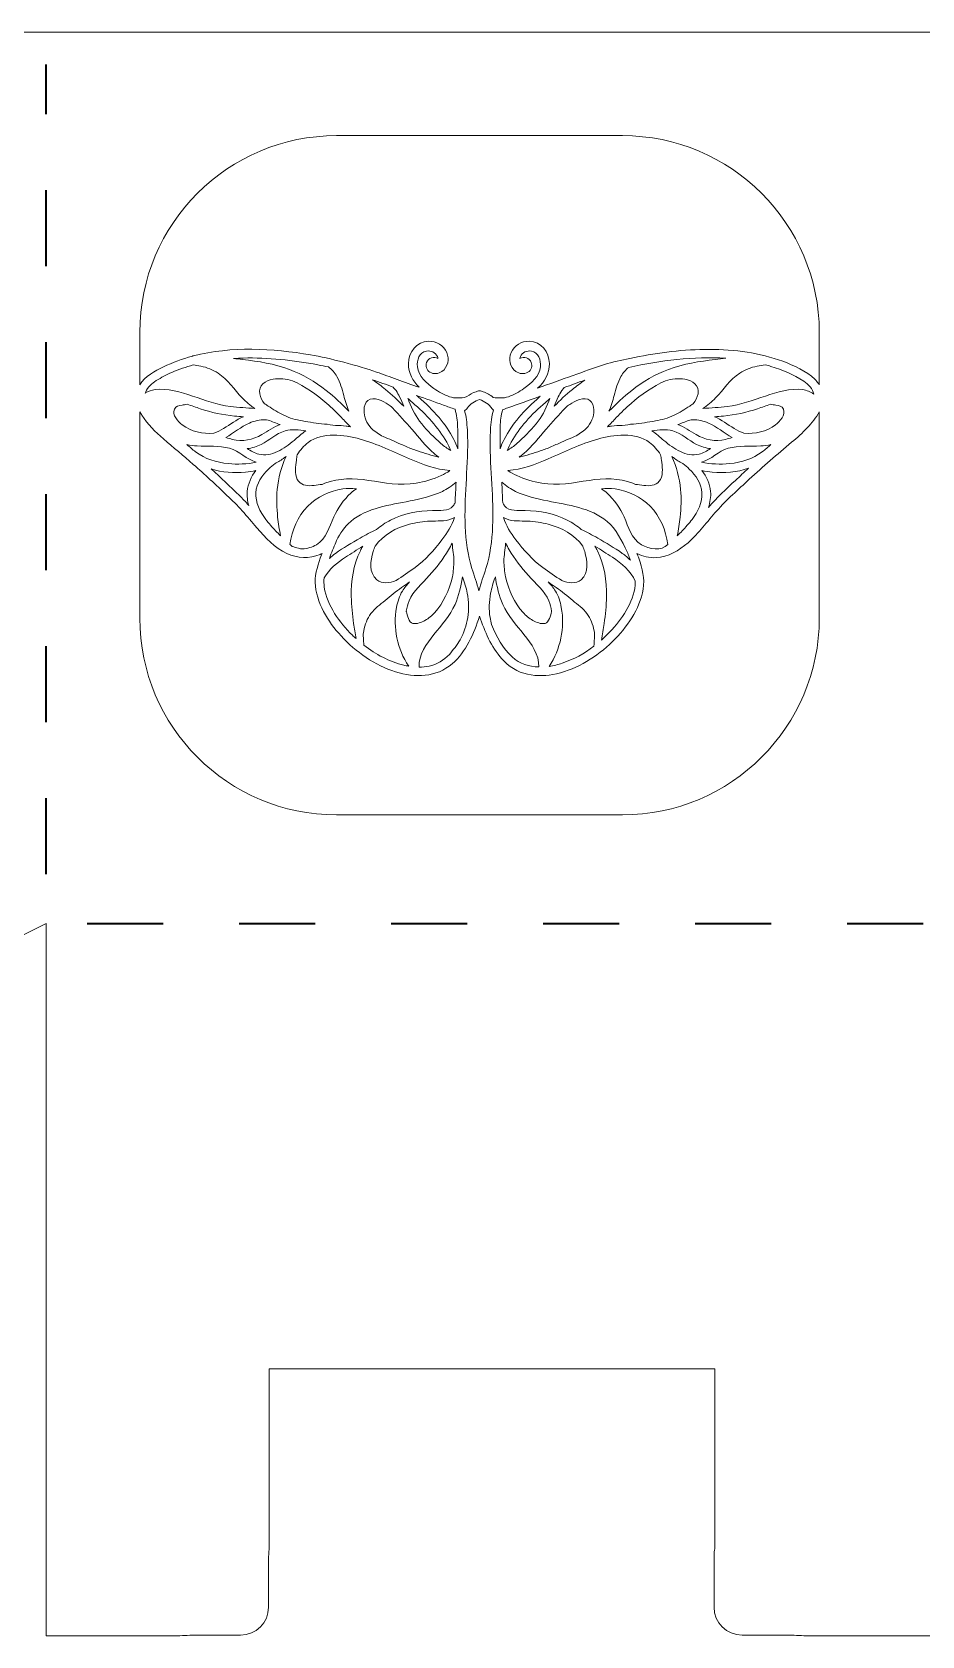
# Model space of a CAD drawing. Extents: x -186 to 798, y -614 to -178.
# Drawn here: x 310.9 to 552.3, y -613.6 to -178.5 of the extents above; entities that cross this region are included whole.
import ezdxf

# ---------------------------------------------------------------- set-up
doc = ezdxf.new("R2010")
doc.units = 0
doc.header["$MEASUREMENT"] = 0
doc.linetypes.add('AI-Linetype-2', pattern=[41.240002, 20.620001, -20.620001])
doc.linetypes.add('AI-Linetype-4', pattern=[41.240002, 20.620001, -20.620001])
doc.layers.add('Layer 1', color=7, linetype='Continuous')

# ---------------------------------------------------------------- blocks, each defined once
blk = doc.blocks.new('block 2')
at = {"layer": 'Layer 1', "lineweight": 0}
for points, knots in [([(322.07, -178.46), (322.07, -178.46), (72.07, -178.46), (72.07, -178.46), (72.07, -178.46), (65.76, -178.46), (65.76, -178.46), (65.76, -178.46), (-166.11, -178.46), (-166.11, -178.46), (-166.11, -178.46), (-166.11, -178.83), (-166.11, -178.83), (-166.11, -178.83), (-167.48, -178.83), (-167.48, -178.83), (-167.48, -178.83), (-168.48, -178.83), (-168.48, -178.83), (-168.48, -178.83), (-185.89, -202.82), (-185.89, -202.82), (-185.89, -202.82), (-185.89, -392.3), (-185.89, -392.3), (-185.89, -392.3), (-168.48, -420.23), (-168.48, -420.23), (-168.48, -420.23), (-168.34, -420.23), (-168.34, -420.23), (-168.34, -420.23), (-167.48, -421.95), (-167.48, -421.95), (-167.48, -421.95), (-158.8, -439.3), (-158.8, -439.3), (-158.8, -439.3), (-107.9, -541.09), (-107.9, -541.09), (-107.9, -541.09), (-107.9, -589.36), (-107.9, -589.36), (-107.9, -589.57), (-107.89, -589.78), (-107.88, -589.99), (-108.03, -590.57), (-108.11, -591.17), (-108.11, -591.8), (-108.11, -591.8), (-108.11, -605.99), (-108.11, -605.99), (-108.11, -610.19), (-104.7, -613.6), (-100.5, -613.6), (-100.5, -613.6), (-86.31, -613.6), (-86.31, -613.6), (-85.89, -613.6), (-85.49, -613.56), (-85.09, -613.49), (-84.64, -613.52), (-84.19, -613.53), (-83.73, -613.53), (-83.73, -613.53), (-11.22, -613.53), (-11.22, -613.53), (-10.81, -613.53), (-10.41, -613.52), (-10.01, -613.5), (-9.63, -613.56), (-9.25, -613.6), (-8.86, -613.6), (-8.86, -613.6), (5.34, -613.6), (5.34, -613.6), (9.54, -613.6), (12.95, -610.19), (12.95, -605.99), (12.95, -605.99), (12.95, -591.8), (12.95, -591.8), (12.95, -591.5), (12.93, -591.22), (12.89, -590.94), (12.93, -590.43), (12.95, -589.93), (12.95, -589.42), (12.95, -589.42), (12.95, -541.09), (12.95, -541.09), (12.95, -541.09), (63.83, -439.3), (63.83, -439.3), (63.83, -439.3), (65.76, -435.43), (65.76, -435.43), (65.76, -435.43), (73.39, -420.18), (73.39, -420.18), (73.39, -420.18), (73.39, -541.09), (73.39, -541.09), (73.39, -541.09), (170.09, -541.09), (170.09, -541.09), (170.36, -541.09), (170.63, -541.08), (170.89, -541.07), (171.38, -541.16), (171.89, -541.22), (172.41, -541.22), (172.41, -541.22), (186.61, -541.22), (186.61, -541.22), (190.81, -541.22), (194.21, -537.81), (194.21, -533.61), (194.21, -533.61), (194.21, -519.42), (194.21, -519.42), (194.21, -519.09), (194.19, -518.77), (194.15, -518.46), (194.18, -517.93), (194.2, -517.4), (194.2, -516.86), (194.2, -516.86), (194.2, -480.6), (194.2, -480.6), (194.2, -480.6), (314.74, -420.33), (314.74, -420.33), (314.74, -420.33), (314.74, -613.53), (314.74, -613.53), (314.74, -613.53), (351, -613.53), (351, -613.53), (351.91, -613.53), (352.8, -613.48), (353.67, -613.39), (353.67, -613.39), (367.45, -613.39), (367.45, -613.39), (371.65, -613.39), (375.06, -609.98), (375.06, -605.78), (375.06, -605.78), (375.06, -592.1), (375.06, -592.1), (375.16, -591.22), (375.21, -590.33), (375.22, -589.42), (375.22, -589.42), (375.22, -541.09), (375.22, -541.09), (375.22, -541.09), (496.07, -541.09), (496.07, -541.09), (496.07, -541.09), (496.07, -589.36), (496.07, -589.36), (496.07, -589.56), (496.08, -589.76), (496.08, -589.96), (495.97, -590.48), (495.9, -591.03), (495.9, -591.58), (495.9, -591.58), (495.9, -605.78), (495.9, -605.78), (495.9, -609.98), (499.31, -613.39), (503.51, -613.39), (503.51, -613.39), (517.6, -613.39), (517.6, -613.39), (518.47, -613.48), (519.35, -613.53), (520.24, -613.53), (520.24, -613.53), (556.53, -613.53), (556.53, -613.53), (556.53, -613.53), (556.53, -420.18), (556.53, -420.18), (556.53, -420.18), (677.35, -480.59), (677.35, -480.59), (677.35, -480.6), (677.36, -516.91), (677.35, -516.92), (677.35, -517.32), (677.36, -517.72), (677.38, -518.12), (677.33, -518.48), (677.3, -518.84), (677.3, -519.2), (677.3, -519.2), (677.3, -533.4), (677.3, -533.4), (677.3, -537.6), (680.7, -541.01), (684.9, -541.01), (684.9, -541.01), (699.1, -541.01), (699.1, -541.01), (699.21, -541.01), (699.31, -541), (699.42, -540.99), (700.11, -541.05), (700.81, -541.09), (701.52, -541.09), (701.52, -541.09), (798.2, -541.09), (798.2, -541.09), (798.2, -541.09), (798.2, -178.46), (798.2, -178.46), (798.2, -178.46), (322.07, -178.46), (322.07, -178.46)], [0, 0, 0, 0, 1, 1, 1, 2, 2, 2, 3, 3, 3, 4, 4, 4, 5, 5, 5, 6, 6, 6, 7, 7, 7, 8, 8, 8, 9, 9, 9, 10, 10, 10, 11, 11, 11, 12, 12, 12, 13, 13, 13, 14, 14, 14, 15, 15, 15, 16, 16, 16, 17, 17, 17, 18, 18, 18, 19, 19, 19, 20, 20, 20, 21, 21, 21, 22, 22, 22, 23, 23, 23, 24, 24, 24, 25, 25, 25, 26, 26, 26, 27, 27, 27, 28, 28, 28, 29, 29, 29, 30, 30, 30, 31, 31, 31, 32, 32, 32, 33, 33, 33, 34, 34, 34, 35, 35, 35, 36, 36, 36, 37, 37, 37, 38, 38, 38, 39, 39, 39, 40, 40, 40, 41, 41, 41, 42, 42, 42, 43, 43, 43, 44, 44, 44, 45, 45, 45, 46, 46, 46, 47, 47, 47, 48, 48, 48, 49, 49, 49, 50, 50, 50, 51, 51, 51, 52, 52, 52, 53, 53, 53, 54, 54, 54, 55, 55, 55, 56, 56, 56, 57, 57, 57, 58, 58, 58, 59, 59, 59, 60, 60, 60, 61, 61, 61, 62, 62, 62, 63, 63, 63, 64, 64, 64, 65, 65, 65, 66, 66, 66, 67, 67, 67, 68, 68, 68, 69, 69, 69, 70, 70, 70, 71, 71, 71, 72, 72, 72, 73, 73, 73, 74, 74, 74, 74]), ([(524.43, -274.17), (523.89, -273.29), (523.16, -272.5), (522.29, -271.82), (519.69, -269.79), (516.44, -268.43), (513.35, -267.37), (510.18, -266.28), (506.91, -265.58), (503.6, -265.13), (496.79, -264.22), (489.87, -264.44), (483.07, -265.29), (479.71, -265.72), (476.37, -266.29), (473.05, -266.99), (470.75, -267.48), (468.39, -267.96), (466.14, -268.67), (463.28, -269.57), (460.47, -270.62), (457.65, -271.62), (454.44, -272.76), (451.24, -273.92), (448.05, -275.07), (449.91, -273.31), (451.3, -271.1), (451.24, -268.41), (451.17, -265.25), (449.09, -262.42), (445.74, -262.35), (443.67, -262.3), (441.68, -263.51), (440.83, -265.41), (440.05, -267.17), (440.51, -269.39), (442.13, -270.52), (443.08, -271.18), (444.4, -271.36), (445.41, -270.74), (446.3, -270.2), (446.69, -269.04), (446.3, -268.07), (445.8, -266.8), (444.32, -266.36), (443.23, -267.04), (443.24, -266.84), (443.29, -266.65), (443.37, -266.48), (443.87, -265.35), (445.17, -264.8), (446.35, -265.01), (448.33, -265.35), (448.97, -267.49), (448.8, -269.25), (448.55, -271.84), (446.3, -273.75), (444.31, -275.17), (443.03, -276.09), (441.6, -276.89), (440.11, -277.39), (439.41, -277.63), (438.67, -277.73), (437.94, -277.73), (437.36, -277.72), (436.62, -277.71), (436, -277.56), (435.18, -276.89), (434.24, -276.36), (433.23, -276.02), (432.95, -275.93), (432.66, -275.85), (432.36, -275.78), (432.34, -275.78), (432.31, -275.77), (432.29, -275.77), (432.26, -275.77), (432.24, -275.78), (432.21, -275.78), (431.92, -275.85), (431.63, -275.93), (431.35, -276.02), (430.44, -276.32), (429.61, -276.77), (428.86, -277.34), (428.84, -277.35), (428.83, -277.35), (428.81, -277.36), (428.12, -277.69), (427.05, -277.72), (426.29, -277.73), (425.56, -277.73), (424.82, -277.63), (424.12, -277.39), (422.63, -276.89), (421.2, -276.09), (419.92, -275.17), (417.93, -273.75), (415.68, -271.84), (415.43, -269.25), (415.26, -267.49), (415.9, -265.35), (417.88, -265.01), (419.06, -264.8), (420.36, -265.35), (420.86, -266.48), (420.94, -266.65), (420.99, -266.84), (421, -267.04), (419.91, -266.36), (418.43, -266.8), (417.93, -268.07), (417.54, -269.04), (417.93, -270.2), (418.82, -270.74), (419.83, -271.36), (421.16, -271.18), (422.1, -270.52), (423.72, -269.39), (424.18, -267.17), (423.4, -265.41), (422.55, -263.51), (420.56, -262.3), (418.49, -262.35), (415.14, -262.42), (413.06, -265.25), (412.99, -268.41), (412.94, -270.99), (414.2, -273.12), (415.95, -274.84), (413.93, -274.12), (411.92, -273.4), (409.9, -272.68), (408.04, -272.01), (406.18, -271.35), (404.32, -270.69), (399.52, -269), (391.49, -266.87), (386.47, -266.02), (376.14, -264.28), (364.97, -263.63), (354.69, -266.32), (354.67, -266.32), (354.64, -266.32), (354.62, -266.32), (354.53, -266.31), (354.45, -266.35), (354.39, -266.4), (351.7, -267.12), (349.08, -268.07), (346.55, -269.29), (344.18, -270.44), (341.58, -271.84), (340.14, -274.13), (340.14, -274.13), (340.14, -259.94), (340.14, -259.94), (340.14, -230.46), (364.04, -206.56), (393.52, -206.56), (393.52, -206.56), (471.05, -206.56), (471.05, -206.56), (500.53, -206.56), (524.43, -230.46), (524.43, -259.94), (524.43, -259.94), (524.43, -274.17), (524.43, -274.17)], [0, 0, 0, 0, 1, 1, 1, 2, 2, 2, 3, 3, 3, 4, 4, 4, 5, 5, 5, 6, 6, 6, 7, 7, 7, 8, 8, 8, 9, 9, 9, 10, 10, 10, 11, 11, 11, 12, 12, 12, 13, 13, 13, 14, 14, 14, 15, 15, 15, 16, 16, 16, 17, 17, 17, 18, 18, 18, 19, 19, 19, 20, 20, 20, 21, 21, 21, 22, 22, 22, 23, 23, 23, 24, 24, 24, 25, 25, 25, 26, 26, 26, 27, 27, 27, 28, 28, 28, 29, 29, 29, 30, 30, 30, 31, 31, 31, 32, 32, 32, 33, 33, 33, 34, 34, 34, 35, 35, 35, 36, 36, 36, 37, 37, 37, 38, 38, 38, 39, 39, 39, 40, 40, 40, 41, 41, 41, 42, 42, 42, 43, 43, 43, 44, 44, 44, 45, 45, 45, 46, 46, 46, 47, 47, 47, 48, 48, 48, 49, 49, 49, 50, 50, 50, 51, 51, 51, 52, 52, 52, 53, 53, 53, 54, 54, 54, 55, 55, 55, 56, 56, 56, 56]), ([(367.92, -277.72), (368.96, -278.8), (370.13, -279.75), (371.37, -280.62), (369.18, -280.37), (366.94, -280.33), (364.74, -280.04), (361.14, -279.56), (357.83, -278.35), (354.4, -277.21), (351.28, -276.17), (347.62, -274.99), (344.29, -275.47), (343.38, -275.6), (342.42, -275.94), (341.59, -276.46), (341.63, -276.32), (341.67, -276.19), (341.73, -276.06), (342.27, -274.75), (343.44, -273.77), (344.6, -273.03), (345.95, -272.16), (347.4, -271.43), (348.86, -270.78), (350.72, -269.96), (352.64, -269.29), (354.6, -268.76), (355.3, -268.84), (356, -268.95), (356.68, -269.09), (358.39, -269.44), (359.89, -270.08), (361.36, -271), (364.08, -272.69), (365.75, -275.45), (367.92, -277.72)], [0, 0, 0, 0, 1, 1, 1, 2, 2, 2, 3, 3, 3, 4, 4, 4, 5, 5, 5, 6, 6, 6, 7, 7, 7, 8, 8, 8, 9, 9, 9, 10, 10, 10, 11, 11, 11, 12, 12, 12, 12]), ([(390.68, -275.66), (387.65, -273.31), (384.31, -271.33), (380.71, -269.98), (376.64, -268.46), (372.31, -267.8), (368.01, -267.29), (367.2, -267.19), (366.4, -267.1), (365.59, -267.02), (366.44, -266.96), (367.3, -266.93), (368.15, -266.9), (374.94, -266.73), (381.74, -267.46), (388.4, -268.74), (389.36, -268.92), (390.32, -269.11), (391.28, -269.32), (392.24, -269.99), (393.01, -270.82), (393.61, -271.92), (394.5, -273.55), (395, -275.29), (395.45, -277.07), (395.84, -278.56), (396.26, -279.98), (396.84, -281.33), (394.89, -279.33), (392.91, -277.39), (390.68, -275.66)], [0, 0, 0, 0, 1, 1, 1, 2, 2, 2, 3, 3, 3, 4, 4, 4, 5, 5, 5, 6, 6, 6, 7, 7, 7, 8, 8, 8, 9, 9, 9, 10, 10, 10, 10]), ([(496.22, -267.29), (491.92, -267.8), (487.59, -268.46), (483.52, -269.98), (479.92, -271.33), (476.58, -273.31), (473.56, -275.66), (471.33, -277.39), (469.34, -279.33), (467.39, -281.33), (467.97, -279.98), (468.4, -278.56), (468.78, -277.07), (469.24, -275.29), (469.73, -273.55), (470.62, -271.92), (471.19, -270.88), (471.9, -270.09), (472.78, -269.43), (481.29, -267.55), (490.31, -266.35), (499.11, -266.97), (498.15, -267.07), (497.18, -267.17), (496.22, -267.29)], [0, 0, 0, 0, 1, 1, 1, 2, 2, 2, 3, 3, 3, 4, 4, 4, 5, 5, 5, 6, 6, 6, 7, 7, 7, 8, 8, 8, 8]), ([(509.83, -277.21), (506.4, -278.35), (503.09, -279.56), (499.49, -280.04), (497.29, -280.33), (495.06, -280.37), (492.86, -280.62), (494.1, -279.75), (495.28, -278.8), (496.31, -277.72), (498.48, -275.45), (500.15, -272.69), (502.87, -271), (504.34, -270.08), (505.84, -269.44), (507.55, -269.09), (508.29, -268.94), (509.06, -268.82), (509.82, -268.73), (510.31, -268.87), (510.8, -269.01), (511.29, -269.15), (514.38, -270.1), (517.51, -271.37), (520.21, -273.18), (521.58, -274.1), (522.63, -275.27), (522.98, -276.68), (522.08, -276.04), (520.98, -275.62), (519.94, -275.47), (516.61, -274.99), (512.96, -276.17), (509.83, -277.21)], [0, 0, 0, 0, 1, 1, 1, 2, 2, 2, 3, 3, 3, 4, 4, 4, 5, 5, 5, 6, 6, 6, 7, 7, 7, 8, 8, 8, 9, 9, 9, 10, 10, 10, 11, 11, 11, 11]), ([(396.11, -285.37), (395.18, -285.25), (394.25, -285.19), (393.31, -285.19), (393.29, -285.19), (393.27, -285.18), (393.25, -285.18), (392.24, -285.03), (391.23, -284.9), (390.21, -284.79), (388.21, -284.57), (386.21, -284.33), (384.24, -283.96), (382.5, -283.64), (380.8, -283.19), (379.19, -282.42), (377.71, -281.71), (376.32, -280.81), (374.94, -279.92), (374.62, -279.71), (374.3, -279.5), (373.98, -279.29), (373.37, -278.48), (372.88, -277.61), (372.68, -276.63), (372.19, -274.28), (374.2, -272.91), (376.28, -272.62), (378.01, -272.37), (379.85, -272.57), (381.55, -273.06), (384.95, -274.58), (388.07, -276.75), (390.86, -279.2), (392.25, -280.42), (393.58, -281.71), (394.85, -283.04), (395.65, -283.87), (396.43, -284.73), (397.25, -285.54), (396.87, -285.47), (396.49, -285.41), (396.11, -285.37)], [0, 0, 0, 0, 1, 1, 1, 2, 2, 2, 3, 3, 3, 4, 4, 4, 5, 5, 5, 6, 6, 6, 7, 7, 7, 8, 8, 8, 9, 9, 9, 10, 10, 10, 11, 11, 11, 12, 12, 12, 13, 13, 13, 14, 14, 14, 14]), ([(403.2, -272.77), (405.09, -273.44), (406.99, -274.11), (408.87, -274.78), (409.11, -275.11), (409.41, -275.41), (409.64, -275.73), (410.01, -276.27), (410.32, -276.85), (410.6, -277.43), (411.01, -278.27), (411.35, -279.13), (411.71, -279.98), (410.15, -278.36), (408.53, -276.81), (406.77, -275.4), (405.64, -274.49), (404.45, -273.6), (403.2, -272.77)], [0, 0, 0, 0, 1, 1, 1, 2, 2, 2, 3, 3, 3, 4, 4, 4, 5, 5, 5, 6, 6, 6, 6]), ([(452.53, -279.98), (452.88, -279.13), (453.22, -278.27), (453.63, -277.43), (453.91, -276.85), (454.22, -276.27), (454.59, -275.73), (454.79, -275.45), (455.04, -275.19), (455.26, -274.91), (457.12, -274.23), (458.97, -273.55), (460.84, -272.9), (459.66, -273.69), (458.54, -274.54), (457.46, -275.4), (455.7, -276.81), (454.08, -278.36), (452.53, -279.98)], [0, 0, 0, 0, 1, 1, 1, 2, 2, 2, 3, 3, 3, 4, 4, 4, 5, 5, 5, 6, 6, 6, 6]), ([(469.38, -283.04), (470.66, -281.71), (471.98, -280.42), (473.37, -279.2), (476.16, -276.75), (479.29, -274.58), (482.68, -273.06), (484.38, -272.57), (486.22, -272.37), (487.95, -272.62), (490.03, -272.91), (492.04, -274.28), (491.55, -276.63), (491.35, -277.61), (490.86, -278.48), (490.25, -279.29), (489.93, -279.5), (489.61, -279.71), (489.29, -279.92), (487.91, -280.81), (486.52, -281.71), (485.04, -282.42), (483.43, -283.19), (481.73, -283.64), (479.99, -283.96), (478.02, -284.33), (476.02, -284.57), (474.02, -284.79), (473, -284.9), (471.99, -285.03), (470.98, -285.18), (470.96, -285.18), (470.94, -285.19), (470.92, -285.19), (469.98, -285.19), (469.05, -285.25), (468.12, -285.37), (467.74, -285.41), (467.36, -285.47), (466.98, -285.54), (467.8, -284.73), (468.58, -283.87), (469.38, -283.04)], [0, 0, 0, 0, 1, 1, 1, 2, 2, 2, 3, 3, 3, 4, 4, 4, 5, 5, 5, 6, 6, 6, 7, 7, 7, 8, 8, 8, 9, 9, 9, 10, 10, 10, 11, 11, 11, 12, 12, 12, 13, 13, 13, 14, 14, 14, 14]), ([(407.48, -279.46), (407.88, -279.74), (408.27, -280.05), (408.65, -280.38), (410.47, -282.27), (412.2, -284.24), (413.89, -286.19), (415.84, -288.42), (417.69, -290.91), (419.96, -292.83), (420.36, -293.17), (420.78, -293.49), (421.22, -293.78), (419.26, -293.36), (417.36, -292.69), (415.46, -292.06), (414.96, -291.9), (414.45, -291.73), (413.93, -291.55), (412.9, -291.13), (411.87, -290.68), (410.84, -290.22), (409.29, -289.53), (407.73, -288.84), (406.15, -288.2), (405.03, -287.56), (403.97, -286.85), (403, -286.03), (402.98, -286.01), (402.95, -285.98), (402.92, -285.95), (402.31, -285.28), (401.81, -284.52), (401.45, -283.68), (400.82, -282.22), (400.57, -279.53), (402, -278.41), (403.49, -277.24), (406.19, -278.56), (407.48, -279.46)], [0, 0, 0, 0, 1, 1, 1, 2, 2, 2, 3, 3, 3, 4, 4, 4, 5, 5, 5, 6, 6, 6, 7, 7, 7, 8, 8, 8, 9, 9, 9, 10, 10, 10, 11, 11, 11, 12, 12, 12, 13, 13, 13, 13]), ([(419.34, -284.1), (420.85, -285.83), (422.25, -287.71), (423.37, -289.72), (423.78, -290.46), (424.13, -291.22), (424.48, -291.99), (423.53, -291.46), (422.65, -290.81), (421.82, -290.08), (419.98, -288.45), (418.17, -286.68), (416.6, -284.78), (415.03, -282.89), (414.05, -280.82), (413.13, -278.56), (413.04, -278.35), (412.95, -278.13), (412.86, -277.91), (413.26, -278.25), (413.67, -278.59), (414.07, -278.94), (415.93, -280.54), (417.73, -282.23), (419.34, -284.1)], [0, 0, 0, 0, 1, 1, 1, 2, 2, 2, 3, 3, 3, 4, 4, 4, 5, 5, 5, 6, 6, 6, 7, 7, 7, 8, 8, 8, 8]), ([(426.37, -291.49), (426.07, -290.62), (425.68, -289.78), (425.27, -288.96), (424.19, -286.83), (422.85, -284.85), (421.3, -283.04), (419.59, -281.02), (417.67, -279.18), (415.68, -277.44), (415.53, -277.31), (415.38, -277.19), (415.23, -277.06), (417.65, -277.93), (420.08, -278.79), (422.5, -279.66), (423.56, -280.04), (424.61, -280.42), (425.67, -280.79), (426.04, -282.36), (426.31, -283.86), (426.35, -285.52), (426.39, -287.51), (426.42, -289.5), (426.37, -291.49)], [0, 0, 0, 0, 1, 1, 1, 2, 2, 2, 3, 3, 3, 4, 4, 4, 5, 5, 5, 6, 6, 6, 7, 7, 7, 8, 8, 8, 8]), ([(435.61, -301.09), (436.03, -308.74), (436.31, -316.59), (434.03, -323.99), (433.4, -326.01), (432.66, -327.98), (432.12, -330.01), (431.57, -327.98), (430.83, -326.01), (430.21, -323.99), (427.92, -316.59), (428.2, -308.74), (428.62, -301.09), (428.84, -297.15), (429.1, -293.19), (429.07, -289.24), (429.05, -287.35), (428.97, -285.47), (428.73, -283.6), (428.63, -282.82), (428.49, -281.99), (428.23, -281.23), (428.51, -281.05), (428.73, -280.77), (428.99, -280.43), (429.82, -279.33), (430.98, -278.58), (432.29, -278.18), (433.68, -278.61), (434.86, -279.44), (435.73, -280.64), (435.84, -280.79), (435.95, -280.92), (436.07, -281.03), (435.76, -281.85), (435.61, -282.75), (435.5, -283.6), (435.26, -285.47), (435.18, -287.35), (435.16, -289.24), (435.13, -293.19), (435.39, -297.15), (435.61, -301.09)], [0, 0, 0, 0, 1, 1, 1, 2, 2, 2, 3, 3, 3, 4, 4, 4, 5, 5, 5, 6, 6, 6, 7, 7, 7, 8, 8, 8, 9, 9, 9, 10, 10, 10, 11, 11, 11, 12, 12, 12, 13, 13, 13, 14, 14, 14, 14]), ([(448.55, -277.44), (446.56, -279.18), (444.64, -281.02), (442.93, -283.04), (441.38, -284.85), (440.05, -286.83), (438.97, -288.96), (438.55, -289.78), (438.17, -290.62), (437.86, -291.49), (437.81, -289.5), (437.84, -287.51), (437.89, -285.52), (437.92, -283.91), (438.17, -282.45), (438.52, -280.95), (439.01, -280.77), (439.51, -280.58), (439.99, -280.4), (442.92, -279.36), (445.84, -278.31), (448.76, -277.27), (448.69, -277.33), (448.62, -277.38), (448.55, -277.44)], [0, 0, 0, 0, 1, 1, 1, 2, 2, 2, 3, 3, 3, 4, 4, 4, 5, 5, 5, 6, 6, 6, 7, 7, 7, 8, 8, 8, 8]), ([(451.1, -278.56), (450.18, -280.82), (449.2, -282.89), (447.63, -284.78), (446.06, -286.68), (444.26, -288.45), (442.41, -290.08), (441.58, -290.81), (440.7, -291.46), (439.75, -291.99), (440.1, -291.22), (440.45, -290.46), (440.86, -289.72), (441.98, -287.71), (443.38, -285.83), (444.89, -284.1), (446.5, -282.23), (448.3, -280.54), (450.17, -278.94), (450.57, -278.59), (450.97, -278.25), (451.37, -277.91), (451.28, -278.13), (451.19, -278.35), (451.1, -278.56)], [0, 0, 0, 0, 1, 1, 1, 2, 2, 2, 3, 3, 3, 4, 4, 4, 5, 5, 5, 6, 6, 6, 7, 7, 7, 8, 8, 8, 8]), ([(455.58, -280.38), (455.96, -280.05), (456.35, -279.74), (456.75, -279.46), (458.05, -278.56), (460.74, -277.24), (462.23, -278.41), (463.66, -279.53), (463.41, -282.22), (462.78, -283.68), (462.42, -284.52), (461.92, -285.28), (461.31, -285.95), (461.28, -285.98), (461.26, -286.01), (461.23, -286.03), (460.26, -286.85), (459.2, -287.56), (458.08, -288.2), (456.5, -288.84), (454.94, -289.53), (453.39, -290.22), (452.36, -290.68), (451.33, -291.13), (450.3, -291.55), (449.79, -291.73), (449.28, -291.9), (448.77, -292.06), (446.87, -292.69), (444.97, -293.36), (443.01, -293.78), (443.45, -293.49), (443.87, -293.17), (444.27, -292.83), (446.54, -290.91), (448.39, -288.42), (450.34, -286.19), (452.04, -284.24), (453.76, -282.27), (455.58, -280.38)], [0, 0, 0, 0, 1, 1, 1, 2, 2, 2, 3, 3, 3, 4, 4, 4, 5, 5, 5, 6, 6, 6, 7, 7, 7, 8, 8, 8, 9, 9, 9, 10, 10, 10, 11, 11, 11, 12, 12, 12, 13, 13, 13, 13]), ([(524.43, -337.46), (524.43, -366.95), (500.53, -390.85), (471.05, -390.85), (471.05, -390.85), (393.52, -390.85), (393.52, -390.85), (364.04, -390.85), (340.14, -366.95), (340.14, -337.46), (340.14, -337.46), (340.14, -281.48), (340.14, -281.48), (340.15, -281.48), (340.16, -281.49), (340.17, -281.49), (340.34, -281.81), (340.52, -282.13), (340.71, -282.43), (342.26, -284.87), (344.39, -286.91), (346.55, -288.8), (349.22, -291.15), (351.97, -293.4), (354.64, -295.75), (357.74, -298.48), (360.8, -301.28), (363.78, -304.15), (365.2, -305.52), (366.62, -306.88), (367.94, -308.35), (369.29, -309.84), (370.56, -311.41), (371.87, -312.94), (374.19, -315.64), (376.73, -318.37), (380.02, -319.89), (382.9, -321.22), (386.07, -321.48), (389.02, -320.17), (389.21, -320.09), (389.39, -320), (389.58, -319.9), (389.53, -320.03), (389.48, -320.16), (389.43, -320.29), (388.56, -322.63), (387.6, -325.26), (387.7, -327.79), (387.93, -333.26), (391.17, -338.38), (394.76, -342.3), (398.75, -346.65), (403.88, -350.24), (409.53, -352.03), (414.73, -353.67), (420.56, -353.56), (424.86, -349.85), (428.65, -346.57), (430.72, -341.72), (432.29, -336.94), (433.68, -341.1), (435.42, -345.21), (438.34, -348.48), (440.18, -350.54), (442.56, -352.11), (445.27, -352.7), (447.88, -353.27), (450.58, -353.12), (453.17, -352.54), (458.9, -351.24), (464.16, -347.87), (468.34, -343.82), (472.24, -340.03), (475.76, -335.09), (476.66, -329.61), (477.14, -326.7), (476.44, -323.98), (475.48, -321.23), (475.33, -320.78), (475.16, -320.33), (474.99, -319.88), (476.57, -320.7), (478.32, -321.16), (480.18, -321.05), (483.47, -320.85), (486.41, -319.13), (488.84, -317), (491.76, -314.43), (494.04, -311.22), (496.63, -308.35), (499.37, -305.32), (502.43, -302.55), (505.44, -299.79), (509.19, -296.35), (513.03, -293.02), (516.93, -289.76), (518.43, -288.5), (519.87, -287.19), (521.21, -285.77), (522.39, -284.51), (523.6, -283.07), (524.43, -281.48), (524.43, -281.48), (524.43, -337.46), (524.43, -337.46)], [0, 0, 0, 0, 1, 1, 1, 2, 2, 2, 3, 3, 3, 4, 4, 4, 5, 5, 5, 6, 6, 6, 7, 7, 7, 8, 8, 8, 9, 9, 9, 10, 10, 10, 11, 11, 11, 12, 12, 12, 13, 13, 13, 14, 14, 14, 15, 15, 15, 16, 16, 16, 17, 17, 17, 18, 18, 18, 19, 19, 19, 20, 20, 20, 21, 21, 21, 22, 22, 22, 23, 23, 23, 24, 24, 24, 25, 25, 25, 26, 26, 26, 27, 27, 27, 28, 28, 28, 29, 29, 29, 30, 30, 30, 31, 31, 31, 32, 32, 32, 33, 33, 33, 34, 34, 34, 35, 35, 35, 35]), ([(362.88, -285.99), (362.02, -286.51), (361.14, -286.93), (360.23, -287.26), (357.22, -287.57), (354.09, -286.88), (351.67, -285), (350.48, -284.08), (348.83, -282.39), (349.53, -280.74), (349.89, -279.87), (350.78, -279.78), (351.6, -279.67), (352.05, -279.61), (352.53, -279.51), (353.01, -279.44), (354.19, -279.82), (355.36, -280.23), (356.53, -280.63), (359.55, -281.68), (362.63, -282.32), (365.82, -282.62), (366.61, -282.69), (367.42, -282.76), (368.22, -282.8), (366.35, -283.68), (364.66, -284.93), (362.88, -285.99)], [0, 0, 0, 0, 1, 1, 1, 2, 2, 2, 3, 3, 3, 4, 4, 4, 5, 5, 5, 6, 6, 6, 7, 7, 7, 8, 8, 8, 9, 9, 9, 9]), ([(504, -287.26), (503.09, -286.93), (502.21, -286.51), (501.35, -285.99), (499.57, -284.93), (497.88, -283.68), (496.01, -282.8), (496.82, -282.76), (497.62, -282.69), (498.41, -282.62), (501.6, -282.32), (504.68, -281.68), (507.7, -280.63), (508.87, -280.23), (510.04, -279.82), (511.22, -279.44), (511.7, -279.51), (512.18, -279.61), (512.63, -279.67), (513.45, -279.78), (514.34, -279.87), (514.7, -280.74), (515.4, -282.39), (513.75, -284.08), (512.56, -285), (510.14, -286.88), (507.01, -287.57), (504, -287.26)], [0, 0, 0, 0, 1, 1, 1, 2, 2, 2, 3, 3, 3, 4, 4, 4, 5, 5, 5, 6, 6, 6, 7, 7, 7, 8, 8, 8, 9, 9, 9, 9]), ([(369.88, -284.53), (371.21, -283.93), (372.64, -283.65), (374.1, -283.65), (374.39, -283.65), (374.67, -283.67), (374.95, -283.71), (376.03, -284.1), (377.1, -284.58), (378.19, -284.96), (376.43, -285.58), (374.9, -286.63), (373.24, -287.63), (370.76, -289.11), (368.03, -289.65), (365.21, -288.97), (364.66, -288.83), (364.06, -288.65), (363.44, -288.46), (365.63, -287.22), (367.58, -285.56), (369.88, -284.53)], [0, 0, 0, 0, 1, 1, 1, 2, 2, 2, 3, 3, 3, 4, 4, 4, 5, 5, 5, 6, 6, 6, 7, 7, 7, 7]), ([(377.47, -292.29), (375.89, -293), (374.12, -293.43), (372.4, -292.98), (371.28, -292.68), (370.26, -292.09), (369.26, -291.48), (370.59, -291.31), (371.88, -290.92), (373.07, -290.34), (375.3, -289.23), (377.08, -287.38), (379.52, -286.68), (381.47, -286.12), (383.31, -286.3), (385.18, -286.68), (384.03, -287.39), (383.02, -288.38), (381.99, -289.22), (380.59, -290.37), (379.15, -291.55), (377.47, -292.29)], [0, 0, 0, 0, 1, 1, 1, 2, 2, 2, 3, 3, 3, 4, 4, 4, 5, 5, 5, 6, 6, 6, 7, 7, 7, 7]), ([(413.33, -294.27), (416.79, -295.73), (420.49, -297.12), (424.27, -297.43), (423.51, -297.97), (422.68, -298.41), (421.84, -298.8), (419.69, -299.79), (417.43, -300.45), (415.09, -300.84), (410.74, -301.56), (406.51, -300.74), (402.21, -300.08), (398.17, -299.45), (394.22, -299.41), (390.35, -300.88), (390.11, -300.97), (389.86, -301.07), (389.62, -301.17), (389.44, -301.19), (389.26, -301.21), (389.08, -301.23), (388.34, -301.32), (387.59, -301.46), (386.84, -301.51), (385.25, -301.61), (383.65, -301.36), (382.86, -299.81), (382.04, -298.21), (382.41, -296.28), (382.62, -294.58), (382.68, -294.09), (382.74, -293.6), (382.84, -293.11), (383.65, -291.86), (384.63, -290.73), (385.81, -289.82), (389.66, -286.87), (395.56, -287.67), (399.9, -288.88), (404.57, -290.18), (408.89, -292.39), (413.33, -294.27)], [0, 0, 0, 0, 1, 1, 1, 2, 2, 2, 3, 3, 3, 4, 4, 4, 5, 5, 5, 6, 6, 6, 7, 7, 7, 8, 8, 8, 9, 9, 9, 10, 10, 10, 11, 11, 11, 12, 12, 12, 13, 13, 13, 14, 14, 14, 14]), ([(478.42, -289.82), (479.6, -290.73), (480.58, -291.86), (481.4, -293.11), (481.49, -293.6), (481.55, -294.09), (481.61, -294.58), (481.82, -296.28), (482.19, -298.21), (481.37, -299.81), (480.58, -301.36), (478.98, -301.61), (477.39, -301.51), (476.64, -301.46), (475.9, -301.32), (475.15, -301.23), (474.97, -301.21), (474.79, -301.19), (474.61, -301.17), (474.37, -301.07), (474.13, -300.97), (473.88, -300.88), (470.01, -299.41), (466.06, -299.45), (462.02, -300.08), (457.72, -300.74), (453.49, -301.56), (449.14, -300.84), (446.8, -300.45), (444.54, -299.79), (442.39, -298.8), (441.55, -298.41), (440.72, -297.97), (439.97, -297.43), (443.74, -297.12), (447.44, -295.73), (450.9, -294.27), (455.34, -292.39), (459.66, -290.18), (464.33, -288.88), (468.68, -287.67), (474.57, -286.87), (478.42, -289.82)], [0, 0, 0, 0, 1, 1, 1, 2, 2, 2, 3, 3, 3, 4, 4, 4, 5, 5, 5, 6, 6, 6, 7, 7, 7, 8, 8, 8, 9, 9, 9, 10, 10, 10, 11, 11, 11, 12, 12, 12, 13, 13, 13, 14, 14, 14, 14]), ([(482.24, -289.22), (481.21, -288.38), (480.2, -287.39), (479.05, -286.68), (480.92, -286.3), (482.76, -286.12), (484.71, -286.68), (487.15, -287.38), (488.93, -289.23), (491.16, -290.34), (492.35, -290.92), (493.64, -291.31), (494.97, -291.48), (493.97, -292.09), (492.95, -292.68), (491.83, -292.98), (490.11, -293.43), (488.34, -293), (486.76, -292.29), (485.09, -291.55), (483.64, -290.37), (482.24, -289.22)], [0, 0, 0, 0, 1, 1, 1, 2, 2, 2, 3, 3, 3, 4, 4, 4, 5, 5, 5, 6, 6, 6, 7, 7, 7, 7]), ([(486.04, -284.96), (487.13, -284.58), (488.2, -284.1), (489.29, -283.71), (489.56, -283.67), (489.84, -283.65), (490.13, -283.65), (491.59, -283.65), (493.02, -283.93), (494.35, -284.53), (496.65, -285.56), (498.6, -287.22), (500.79, -288.46), (500.17, -288.65), (499.57, -288.83), (499.02, -288.97), (496.2, -289.65), (493.47, -289.11), (491, -287.63), (489.33, -286.63), (487.81, -285.58), (486.04, -284.96)], [0, 0, 0, 0, 1, 1, 1, 2, 2, 2, 3, 3, 3, 4, 4, 4, 5, 5, 5, 6, 6, 6, 7, 7, 7, 7]), ([(364.09, -295.53), (360.84, -295.19), (357.9, -294.29), (355.26, -292.33), (354.44, -291.72), (353.68, -291.03), (352.91, -290.36), (353.83, -290.56), (354.77, -290.69), (355.68, -290.75), (358.61, -290.94), (361.64, -290.56), (364.5, -291.39), (367.15, -292.16), (369.07, -294.4), (371.74, -295.16), (369.24, -295.67), (366.66, -295.79), (364.09, -295.53)], [0, 0, 0, 0, 1, 1, 1, 2, 2, 2, 3, 3, 3, 4, 4, 4, 5, 5, 5, 6, 6, 6, 6]), ([(500.14, -295.53), (497.57, -295.79), (494.99, -295.67), (492.49, -295.16), (495.16, -294.4), (497.08, -292.16), (499.73, -291.39), (502.59, -290.56), (505.62, -290.94), (508.55, -290.75), (509.46, -290.69), (510.4, -290.56), (511.32, -290.36), (510.55, -291.03), (509.79, -291.72), (508.97, -292.33), (506.33, -294.29), (503.39, -295.19), (500.14, -295.53)], [0, 0, 0, 0, 1, 1, 1, 2, 2, 2, 3, 3, 3, 4, 4, 4, 5, 5, 5, 6, 6, 6, 6]), ([(377.53, -310.07), (377.7, -311.76), (378.02, -313.44), (378.3, -315.13), (377.86, -314.66), (377.39, -314.23), (376.98, -313.79), (376.06, -312.8), (375.15, -311.77), (374.32, -310.7), (372.72, -308.65), (371.45, -306.08), (371.62, -303.42), (371.79, -300.91), (373.26, -298.69), (375.05, -297), (375.61, -296.48), (376.21, -295.99), (376.83, -295.54), (377.72, -295.07), (378.57, -294.53), (379.37, -293.91), (379.52, -293.83), (379.67, -293.74), (379.82, -293.65), (378.46, -296.41), (377.7, -299.47), (377.41, -302.54), (377.18, -305.05), (377.27, -307.57), (377.53, -310.07)], [0, 0, 0, 0, 1, 1, 1, 2, 2, 2, 3, 3, 3, 4, 4, 4, 5, 5, 5, 6, 6, 6, 7, 7, 7, 8, 8, 8, 9, 9, 9, 10, 10, 10, 10]), ([(486.82, -302.54), (486.53, -299.47), (485.78, -296.41), (484.41, -293.65), (484.57, -293.74), (484.72, -293.83), (484.87, -293.91), (485.66, -294.53), (486.51, -295.07), (487.4, -295.54), (488.02, -295.99), (488.62, -296.48), (489.18, -297), (490.97, -298.69), (492.44, -300.91), (492.61, -303.42), (492.78, -306.08), (491.51, -308.65), (489.92, -310.7), (489.09, -311.77), (488.17, -312.8), (487.25, -313.79), (486.84, -314.23), (486.37, -314.66), (485.93, -315.13), (486.21, -313.44), (486.54, -311.76), (486.71, -310.07), (486.96, -307.57), (487.05, -305.05), (486.82, -302.54)], [0, 0, 0, 0, 1, 1, 1, 2, 2, 2, 3, 3, 3, 4, 4, 4, 5, 5, 5, 6, 6, 6, 7, 7, 7, 8, 8, 8, 9, 9, 9, 10, 10, 10, 10]), ([(369.7, -306.88), (368.88, -305.95), (368.03, -305.04), (367.14, -304.16), (364.65, -301.71), (362.1, -299.33), (359.51, -296.98), (362.49, -297.92), (365.77, -298.11), (368.81, -297.83), (369.75, -297.75), (370.69, -297.6), (371.62, -297.41), (370.34, -299.05), (369.45, -301.01), (369.28, -303.1), (369.17, -304.39), (369.34, -305.66), (369.7, -306.88)], [0, 0, 0, 0, 1, 1, 1, 2, 2, 2, 3, 3, 3, 4, 4, 4, 5, 5, 5, 6, 6, 6, 6]), ([(494.95, -303.1), (494.78, -301.01), (493.9, -299.05), (492.61, -297.41), (493.54, -297.6), (494.48, -297.75), (495.42, -297.83), (498.65, -298.12), (502.14, -297.89), (505.26, -296.8), (504.06, -297.89), (502.87, -298.98), (501.69, -300.09), (499.16, -302.45), (496.66, -304.84), (494.35, -307.42), (494.84, -306.04), (495.08, -304.59), (494.95, -303.1)], [0, 0, 0, 0, 1, 1, 1, 2, 2, 2, 3, 3, 3, 4, 4, 4, 5, 5, 5, 6, 6, 6, 6]), ([(385.67, -307.11), (388.22, -304.54), (391.6, -302.88), (395.19, -302.42), (396.42, -302.26), (397.65, -302.26), (398.88, -302.34), (398.35, -302.71), (397.84, -303.12), (397.37, -303.54), (395.4, -305.32), (393.87, -307.58), (392.76, -310), (391.49, -312.77), (390.83, -315.84), (388.04, -317.53), (386.96, -318.18), (385.56, -318.65), (384.22, -318.69), (383.86, -318.66), (383.5, -318.61), (383.14, -318.52), (382.56, -318.39), (382.02, -318.21), (381.49, -317.99), (381.26, -317.83), (381.05, -317.65), (380.86, -317.44), (381.43, -313.63), (382.94, -309.85), (385.67, -307.11)], [0, 0, 0, 0, 1, 1, 1, 2, 2, 2, 3, 3, 3, 4, 4, 4, 5, 5, 5, 6, 6, 6, 7, 7, 7, 8, 8, 8, 9, 9, 9, 10, 10, 10, 10]), ([(399.9, -315.75), (397.64, -317.06), (395.35, -318.36), (393.23, -319.89), (392.65, -320.3), (392.09, -320.75), (391.57, -321.24), (392.1, -319.77), (392.68, -318.31), (393.35, -316.9), (393.43, -316.73), (393.46, -316.57), (393.47, -316.4), (394.5, -314.47), (395.66, -312.63), (397.37, -311.21), (401.79, -307.51), (408, -306.74), (413.46, -305.67), (416.45, -305.09), (419.46, -304.38), (422.21, -303.06), (423.31, -302.53), (424.82, -301.66), (425.92, -300.55), (425.82, -302.42), (425.72, -304.29), (425.66, -306.16), (425.52, -306.45), (425.36, -306.72), (425.15, -306.98), (423.81, -308.6), (421.42, -308.21), (419.57, -308.26), (415.65, -308.36), (411.68, -309.09), (408.16, -310.87), (406.76, -311.58), (405.49, -312.44), (404.35, -313.44), (402.83, -314.13), (401.36, -314.91), (399.9, -315.75)], [0, 0, 0, 0, 1, 1, 1, 2, 2, 2, 3, 3, 3, 4, 4, 4, 5, 5, 5, 6, 6, 6, 7, 7, 7, 8, 8, 8, 9, 9, 9, 10, 10, 10, 11, 11, 11, 12, 12, 12, 13, 13, 13, 14, 14, 14, 14]), ([(459.89, -313.44), (458.74, -312.44), (457.47, -311.58), (456.07, -310.87), (452.55, -309.09), (448.58, -308.36), (444.66, -308.26), (442.81, -308.21), (440.42, -308.6), (439.08, -306.98), (438.87, -306.72), (438.71, -306.45), (438.57, -306.16), (438.51, -304.29), (438.41, -302.42), (438.31, -300.55), (439.41, -301.66), (440.92, -302.53), (442.02, -303.06), (444.77, -304.38), (447.79, -305.09), (450.77, -305.67), (456.23, -306.74), (462.44, -307.51), (466.86, -311.21), (469.46, -313.38), (470.81, -316.51), (472.33, -319.46), (472.52, -319.94), (472.71, -320.43), (472.89, -320.92), (473, -321.2), (473.1, -321.48), (473.21, -321.77), (472.53, -321.08), (471.79, -320.45), (471.01, -319.89), (468.88, -318.36), (466.59, -317.06), (464.33, -315.75), (462.88, -314.91), (461.4, -314.13), (459.89, -313.44)], [0, 0, 0, 0, 1, 1, 1, 2, 2, 2, 3, 3, 3, 4, 4, 4, 5, 5, 5, 6, 6, 6, 7, 7, 7, 8, 8, 8, 9, 9, 9, 10, 10, 10, 11, 11, 11, 12, 12, 12, 13, 13, 13, 14, 14, 14, 14]), ([(471.47, -310), (470.37, -307.58), (468.83, -305.32), (466.86, -303.54), (466.39, -303.12), (465.88, -302.71), (465.35, -302.34), (466.58, -302.26), (467.81, -302.26), (469.04, -302.42), (472.63, -302.88), (476.01, -304.54), (478.56, -307.11), (481.29, -309.85), (482.8, -313.63), (483.37, -317.44), (481.63, -319.38), (478.29, -318.8), (476.19, -317.53), (473.4, -315.84), (472.74, -312.77), (471.47, -310)], [0, 0, 0, 0, 1, 1, 1, 2, 2, 2, 3, 3, 3, 4, 4, 4, 5, 5, 5, 6, 6, 6, 7, 7, 7, 7]), ([(425.48, -310.12), (424.76, -312.32), (423.51, -314.36), (422.09, -316.22), (420.01, -318.97), (417.59, -321.69), (414.79, -323.71), (413.09, -324.93), (411.36, -326.09), (409.66, -327.29), (407.84, -327.95), (405.83, -328.26), (404.39, -327.03), (402.21, -325.17), (402.7, -321.82), (403.42, -319.39), (403.57, -318.88), (403.75, -318.38), (403.95, -317.89), (406.23, -314.84), (409.64, -312.91), (413.29, -311.98), (415.13, -311.51), (417.01, -311.24), (418.9, -311.14), (420.81, -311.04), (422.86, -311.29), (424.67, -310.55), (424.96, -310.43), (425.23, -310.29), (425.48, -310.12)], [0, 0, 0, 0, 1, 1, 1, 2, 2, 2, 3, 3, 3, 4, 4, 4, 5, 5, 5, 6, 6, 6, 7, 7, 7, 8, 8, 8, 9, 9, 9, 10, 10, 10, 10]), ([(438.75, -310.12), (439, -310.29), (439.27, -310.43), (439.56, -310.55), (441.38, -311.29), (443.43, -311.04), (445.33, -311.14), (447.22, -311.24), (449.11, -311.51), (450.94, -311.98), (454.59, -312.91), (458, -314.84), (460.28, -317.89), (460.49, -318.38), (460.66, -318.88), (460.81, -319.39), (461.53, -321.82), (462.02, -325.17), (459.84, -327.03), (458.4, -328.26), (456.39, -327.95), (454.57, -327.29), (452.87, -326.09), (451.14, -324.93), (449.44, -323.71), (446.64, -321.69), (444.23, -318.97), (442.14, -316.22), (440.72, -314.36), (439.47, -312.32), (438.75, -310.12)], [0, 0, 0, 0, 1, 1, 1, 2, 2, 2, 3, 3, 3, 4, 4, 4, 5, 5, 5, 6, 6, 6, 7, 7, 7, 8, 8, 8, 9, 9, 9, 10, 10, 10, 10]), ([(412.44, -335.74), (412.43, -335.69), (412.42, -335.64), (412.41, -335.6), (412.57, -334.61), (412.82, -333.66), (413.17, -332.76), (414.26, -330.02), (416.74, -328.05), (418.66, -325.91), (420.61, -323.74), (422.43, -321.44), (423.9, -318.92), (424.22, -318.36), (424.56, -317.76), (424.87, -317.14), (424.99, -318.79), (425.32, -320.48), (425.33, -321.95), (425.33, -323.41), (425.17, -324.85), (424.93, -326.29), (424.03, -329.85), (422.5, -333.33), (420.14, -335.93), (419.37, -336.78), (418.5, -337.52), (417.49, -338.08), (416.6, -338.58), (415.24, -339.13), (414.19, -338.9), (413.12, -338.66), (412.65, -336.68), (412.44, -335.74)], [0, 0, 0, 0, 1, 1, 1, 2, 2, 2, 3, 3, 3, 4, 4, 4, 5, 5, 5, 6, 6, 6, 7, 7, 7, 8, 8, 8, 9, 9, 9, 10, 10, 10, 11, 11, 11, 11]), ([(439.36, -317.14), (439.68, -317.76), (440.01, -318.36), (440.33, -318.92), (441.8, -321.44), (443.62, -323.74), (445.57, -325.91), (447.49, -328.05), (449.97, -330.02), (451.06, -332.76), (451.42, -333.66), (451.66, -334.61), (451.82, -335.6), (451.81, -335.64), (451.8, -335.69), (451.79, -335.74), (451.58, -336.68), (451.11, -338.66), (450.04, -338.9), (448.99, -339.13), (447.63, -338.58), (446.74, -338.08), (445.74, -337.52), (444.86, -336.78), (444.09, -335.93), (441.73, -333.33), (440.2, -329.85), (439.3, -326.29), (439.06, -324.85), (438.9, -323.41), (438.9, -321.95), (438.91, -320.48), (439.24, -318.79), (439.36, -317.14)], [0, 0, 0, 0, 1, 1, 1, 2, 2, 2, 3, 3, 3, 4, 4, 4, 5, 5, 5, 6, 6, 6, 7, 7, 7, 8, 8, 8, 9, 9, 9, 10, 10, 10, 11, 11, 11, 11]), ([(398.14, -338.88), (398.34, -340.22), (398.5, -341.64), (398.8, -343.02), (398.46, -342.71), (398.13, -342.4), (397.81, -342.09), (394.22, -338.59), (391.03, -334.12), (390.18, -329.08), (390.04, -328.23), (390.04, -327.39), (390.12, -326.55), (391.42, -324.23), (393.81, -322.34), (395.91, -320.95), (397.47, -319.92), (399.05, -318.92), (400.64, -317.94), (400.4, -318.34), (400.17, -318.76), (399.96, -319.18), (398.05, -323.04), (397.43, -327.36), (397.5, -331.62), (397.54, -334.06), (397.78, -336.47), (398.14, -338.88)], [0, 0, 0, 0, 1, 1, 1, 2, 2, 2, 3, 3, 3, 4, 4, 4, 5, 5, 5, 6, 6, 6, 7, 7, 7, 8, 8, 8, 9, 9, 9, 9]), ([(464.27, -319.18), (464.06, -318.76), (463.83, -318.34), (463.59, -317.94), (465.18, -318.92), (466.76, -319.92), (468.32, -320.95), (470.68, -322.51), (473.41, -324.72), (474.54, -327.45), (474.54, -327.49), (474.54, -327.53), (474.54, -327.57), (474.48, -332.41), (471.37, -337.12), (468.23, -340.57), (467.33, -341.56), (466.36, -342.52), (465.34, -343.42), (465.69, -341.92), (465.87, -340.35), (466.09, -338.88), (466.46, -336.47), (466.69, -334.06), (466.73, -331.62), (466.8, -327.36), (466.18, -323.04), (464.27, -319.18)], [0, 0, 0, 0, 1, 1, 1, 2, 2, 2, 3, 3, 3, 4, 4, 4, 5, 5, 5, 6, 6, 6, 7, 7, 7, 8, 8, 8, 9, 9, 9, 9]), ([(428.95, -330.73), (429.36, -332.89), (429.47, -335.11), (429.09, -337.29), (428.73, -339.39), (428.06, -341.45), (427.02, -343.32), (426.21, -344.79), (425.09, -346.01), (424.11, -347.34), (422.58, -348.88), (420.76, -350.02), (418.59, -350.47), (417.7, -350.66), (416.79, -350.74), (415.88, -350.74), (415.76, -347.37), (417.87, -344.45), (419.9, -341.89), (421.96, -339.31), (424.28, -336.8), (425.63, -333.75), (426.65, -331.45), (427.29, -328.85), (427.64, -326.27), (428.23, -327.71), (428.66, -329.26), (428.95, -330.73)], [0, 0, 0, 0, 1, 1, 1, 2, 2, 2, 3, 3, 3, 4, 4, 4, 5, 5, 5, 6, 6, 6, 7, 7, 7, 8, 8, 8, 9, 9, 9, 9]), ([(438.6, -333.75), (439.95, -336.8), (442.27, -339.31), (444.33, -341.89), (446.36, -344.44), (448.46, -347.35), (448.36, -350.71), (445.74, -350.64), (443.21, -349.86), (441.14, -347.99), (438.55, -345.65), (436.86, -342.52), (435.57, -339.22), (435.4, -338.58), (435.25, -337.94), (435.14, -337.29), (434.76, -335.11), (434.87, -332.89), (435.28, -330.73), (435.57, -329.26), (436, -327.71), (436.59, -326.27), (436.94, -328.85), (437.58, -331.45), (438.6, -333.75)], [0, 0, 0, 0, 1, 1, 1, 2, 2, 2, 3, 3, 3, 4, 4, 4, 5, 5, 5, 6, 6, 6, 7, 7, 7, 8, 8, 8, 8]), ([(400.87, -340.86), (401.2, -339.25), (401.8, -337.55), (402.8, -336.22), (403.85, -334.82), (405.33, -333.78), (406.67, -332.67), (408.12, -331.45), (409.6, -330.26), (411.14, -329.15), (411.86, -328.64), (412.58, -328.14), (413.31, -327.65), (412.59, -328.41), (411.92, -329.21), (411.36, -330.11), (410.54, -331.46), (410.06, -333.01), (409.77, -334.55), (408.75, -340), (409.96, -345.89), (413.07, -350.49), (412.62, -350.41), (412.17, -350.32), (411.73, -350.22), (407.8, -349.27), (404.12, -347.3), (400.91, -344.8), (400.86, -343.49), (400.6, -342.16), (400.87, -340.86)], [0, 0, 0, 0, 1, 1, 1, 2, 2, 2, 3, 3, 3, 4, 4, 4, 5, 5, 5, 6, 6, 6, 7, 7, 7, 8, 8, 8, 9, 9, 9, 10, 10, 10, 10]), ([(454.46, -334.55), (454.17, -333.01), (453.69, -331.46), (452.87, -330.11), (452.32, -329.21), (451.64, -328.41), (450.92, -327.65), (451.65, -328.14), (452.37, -328.64), (453.09, -329.15), (454.63, -330.26), (456.11, -331.45), (457.57, -332.67), (458.9, -333.78), (460.38, -334.82), (461.43, -336.22), (462.43, -337.55), (463.03, -339.25), (463.36, -340.86), (463.65, -342.25), (463.33, -343.68), (463.31, -345.07), (460.7, -347.05), (457.8, -348.66), (454.72, -349.68), (453.56, -350.06), (452.35, -350.36), (451.13, -350.54), (454.26, -345.93), (455.49, -340.02), (454.46, -334.55)], [0, 0, 0, 0, 1, 1, 1, 2, 2, 2, 3, 3, 3, 4, 4, 4, 5, 5, 5, 6, 6, 6, 7, 7, 7, 8, 8, 8, 9, 9, 9, 10, 10, 10, 10])]:
    blk.add_open_spline(points, degree=3, knots=knots, dxfattribs=at)

msp = doc.modelspace()

# ---------------------------------------------------------------- linework, layer by layer
at = {"layer": 'Layer 1', "color": 7, "linetype": 'AI-Linetype-2', "lineweight": 35, "true_color": 0xfffeff}
msp.add_lwpolyline([(314.71, -406.9), (314.71, -187.22)], dxfattribs=at)
at = {"layer": 'Layer 1', "color": 7, "linetype": 'AI-Linetype-4', "lineweight": 35, "true_color": 0xfffeff}
msp.add_lwpolyline([(325.83, -420.32), (790.32, -420.32)], dxfattribs=at)

# ---------------------------------------------------------------- block references
at = {"layer": 'Layer 1'}
msp.add_blockref('block 2', (0, 0), dxfattribs=at)

doc.saveas('drawing.dxf')
